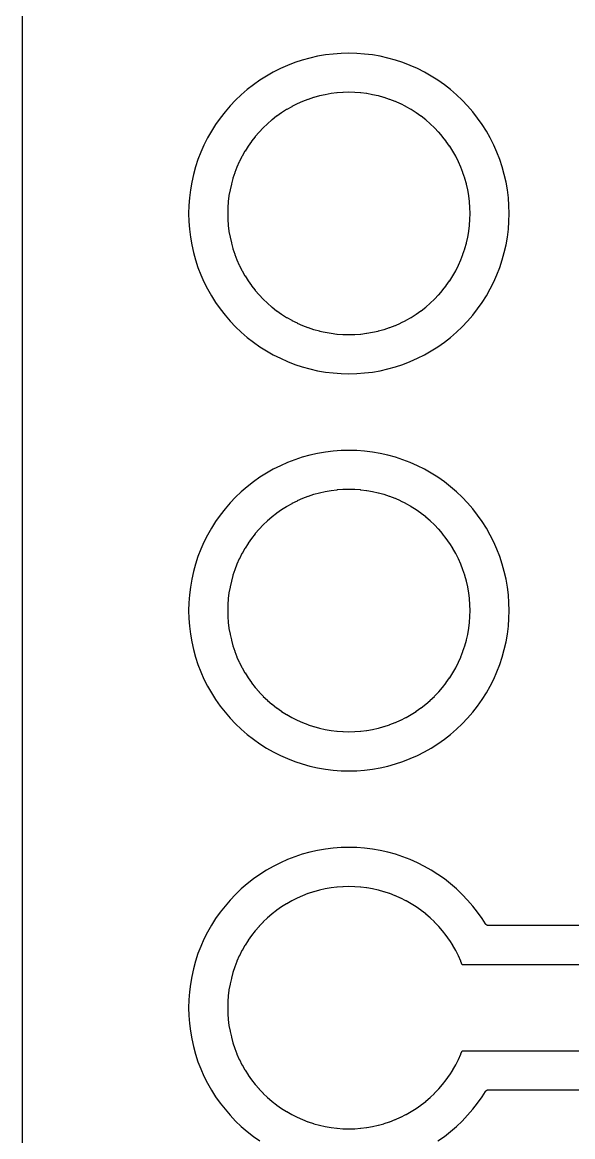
# Model space of a CAD drawing. Header units: millimetres. Extents: x -0.1 to 60, y -80 to 0.1.
# Drawn here: x -0.05 to 6.99, y -72.77 to -58.51 of the extents above; entities that cross this region are included whole.
import ezdxf

# ---------------------------------------------------------------- set-up
doc = ezdxf.new("R2010")
doc.units = ezdxf.units.MM

msp = doc.modelspace()

# ---------------------------------------------------------------- linework, layer by layer
for points in [[(-0.05, -40.505), (-0.05, -80)], [(6.177, -60.96), (6.175, -60.859), (6.168, -60.759), (6.155, -60.659), (6.138, -60.56), (6.116, -60.462), (6.089, -60.365), (6.058, -60.269), (6.021, -60.176), (5.981, -60.084), (5.935, -59.994), (5.886, -59.906), (5.832, -59.821), (5.774, -59.739), (5.712, -59.66), (5.646, -59.583), (5.577, -59.51), (5.504, -59.441), (5.428, -59.375), (5.349, -59.313), (5.266, -59.255), (5.181, -59.202), (5.094, -59.152), (5.004, -59.107), (4.912, -59.066), (4.818, -59.03), (4.723, -58.998), (4.626, -58.971), (4.527, -58.949), (4.428, -58.932), (4.328, -58.92), (4.228, -58.912), (4.127, -58.91), (4.027, -58.912), (3.927, -58.92), (3.827, -58.932), (3.728, -58.949), (3.629, -58.971), (3.532, -58.998), (3.437, -59.03), (3.343, -59.066), (3.251, -59.107), (3.161, -59.152), (3.074, -59.202), (2.989, -59.255), (2.906, -59.313), (2.827, -59.375), (2.751, -59.441), (2.678, -59.51), (2.609, -59.583), (2.543, -59.66), (2.481, -59.739), (2.423, -59.821), (2.369, -59.906), (2.32, -59.994), (2.274, -60.084), (2.234, -60.176), (2.197, -60.269), (2.166, -60.365), (2.139, -60.462), (2.117, -60.56), (2.1, -60.659), (2.087, -60.759), (2.08, -60.859), (2.078, -60.96), (2.08, -61.061), (2.087, -61.161), (2.1, -61.261), (2.117, -61.36), (2.139, -61.458), (2.166, -61.555), (2.197, -61.651), (2.234, -61.744), (2.274, -61.836), (2.32, -61.926), (2.369, -62.014), (2.423, -62.099), (2.481, -62.181), (2.543, -62.26), (2.609, -62.337), (2.678, -62.41), (2.751, -62.479), (2.827, -62.545), (2.906, -62.607), (2.989, -62.665), (3.074, -62.718), (3.161, -62.768), (3.251, -62.813), (3.343, -62.854), (3.437, -62.89), (3.532, -62.922), (3.629, -62.949), (3.728, -62.971), (3.827, -62.988), (3.927, -63), (4.027, -63.008), (4.127, -63.01), (4.228, -63.008), (4.328, -63), (4.428, -62.988), (4.527, -62.971), (4.626, -62.949), (4.723, -62.922), (4.818, -62.89), (4.912, -62.854), (5.004, -62.813), (5.094, -62.768), (5.181, -62.718), (5.266, -62.665), (5.349, -62.607), (5.428, -62.545), (5.504, -62.479), (5.577, -62.41), (5.646, -62.337), (5.712, -62.26), (5.774, -62.181), (5.832, -62.099), (5.886, -62.014), (5.935, -61.926), (5.981, -61.836), (6.021, -61.744), (6.058, -61.651), (6.089, -61.555), (6.116, -61.458), (6.138, -61.36), (6.155, -61.261), (6.168, -61.161), (6.175, -61.061), (6.177, -60.96)], [(5.678, -60.96), (5.678, -60.96), (5.677, -60.959), (5.676, -60.885), (5.676, -60.883), (5.67, -60.809), (5.67, -60.807), (5.661, -60.734), (5.661, -60.731), (5.648, -60.659), (5.647, -60.656), (5.631, -60.585), (5.631, -60.582), (5.611, -60.511), (5.61, -60.509), (5.587, -60.439), (5.586, -60.437), (5.56, -60.368), (5.559, -60.366), (5.529, -60.298), (5.528, -60.296), (5.495, -60.23), (5.494, -60.228), (5.458, -60.164), (5.456, -60.162), (5.417, -60.1), (5.416, -60.098), (5.373, -60.038), (5.372, -60.036), (5.326, -59.978), (5.325, -59.976), (5.277, -59.92), (5.275, -59.918), (5.224, -59.865), (5.223, -59.863), (5.169, -59.812), (5.167, -59.811), (5.112, -59.763), (5.11, -59.761), (5.052, -59.716), (5.05, -59.714), (4.99, -59.672), (4.988, -59.671), (4.925, -59.631), (4.923, -59.63), (4.859, -59.594), (4.857, -59.592), (4.791, -59.559), (4.789, -59.558), (4.722, -59.528), (4.72, -59.528), (4.651, -59.501), (4.649, -59.5), (4.579, -59.477), (4.576, -59.476), (4.505, -59.457), (4.503, -59.456), (4.431, -59.44), (4.429, -59.44), (4.356, -59.427), (4.354, -59.427), (4.281, -59.418), (4.278, -59.417), (4.205, -59.412), (4.202, -59.412), (4.129, -59.41), (4.126, -59.41), (4.053, -59.412), (4.05, -59.412), (3.977, -59.417), (3.974, -59.418), (3.901, -59.427), (3.899, -59.427), (3.826, -59.44), (3.824, -59.44), (3.752, -59.456), (3.75, -59.457), (3.679, -59.476), (3.676, -59.477), (3.606, -59.5), (3.604, -59.501), (3.535, -59.528), (3.533, -59.528), (3.466, -59.558), (3.464, -59.559), (3.398, -59.592), (3.396, -59.594), (3.332, -59.63), (3.33, -59.631), (3.267, -59.671), (3.265, -59.672), (3.205, -59.714), (3.203, -59.716), (3.145, -59.761), (3.143, -59.763), (3.088, -59.811), (3.086, -59.812), (3.032, -59.863), (3.031, -59.865), (2.98, -59.918), (2.978, -59.92), (2.93, -59.976), (2.929, -59.978), (2.883, -60.036), (2.882, -60.038), (2.839, -60.098), (2.838, -60.1), (2.799, -60.162), (2.797, -60.164), (2.761, -60.228), (2.76, -60.23), (2.727, -60.296), (2.726, -60.298), (2.696, -60.366), (2.695, -60.368), (2.669, -60.437), (2.668, -60.439), (2.645, -60.509), (2.644, -60.511), (2.624, -60.582), (2.624, -60.585), (2.608, -60.656), (2.607, -60.659), (2.594, -60.731), (2.594, -60.734), (2.585, -60.807), (2.585, -60.809), (2.579, -60.883), (2.579, -60.885), (2.578, -60.959), (2.578, -60.961), (2.579, -61.035), (2.579, -61.037), (2.585, -61.111), (2.585, -61.113), (2.594, -61.186), (2.594, -61.189), (2.607, -61.261), (2.608, -61.264), (2.624, -61.335), (2.624, -61.338), (2.644, -61.409), (2.645, -61.411), (2.668, -61.481), (2.669, -61.483), (2.695, -61.552), (2.696, -61.554), (2.726, -61.622), (2.727, -61.624), (2.76, -61.69), (2.761, -61.692), (2.797, -61.756), (2.799, -61.758), (2.838, -61.82), (2.839, -61.822), (2.882, -61.882), (2.883, -61.884), (2.929, -61.942), (2.93, -61.944), (2.978, -62), (2.98, -62.002), (3.031, -62.055), (3.032, -62.057), (3.086, -62.108), (3.088, -62.109), (3.143, -62.157), (3.145, -62.159), (3.203, -62.204), (3.205, -62.206), (3.265, -62.248), (3.267, -62.249), (3.33, -62.289), (3.332, -62.29), (3.396, -62.326), (3.398, -62.328), (3.464, -62.361), (3.466, -62.362), (3.533, -62.392), (3.535, -62.392), (3.604, -62.419), (3.606, -62.42), (3.676, -62.443), (3.679, -62.444), (3.75, -62.463), (3.752, -62.464), (3.824, -62.48), (3.826, -62.48), (3.899, -62.493), (3.901, -62.493), (3.974, -62.502), (3.977, -62.503), (4.05, -62.508), (4.053, -62.508), (4.126, -62.51), (4.129, -62.51), (4.202, -62.508), (4.205, -62.508), (4.278, -62.503), (4.281, -62.502), (4.354, -62.493), (4.356, -62.493), (4.429, -62.48), (4.431, -62.48), (4.503, -62.464), (4.505, -62.463), (4.576, -62.444), (4.579, -62.443), (4.649, -62.42), (4.651, -62.419), (4.72, -62.392), (4.722, -62.392), (4.789, -62.362), (4.791, -62.361), (4.857, -62.328), (4.859, -62.326), (4.923, -62.29), (4.925, -62.289), (4.988, -62.249), (4.99, -62.248), (5.05, -62.206), (5.052, -62.204), (5.11, -62.159), (5.112, -62.157), (5.167, -62.109), (5.169, -62.108), (5.223, -62.057), (5.224, -62.055), (5.275, -62.002), (5.277, -62), (5.325, -61.944), (5.326, -61.942), (5.372, -61.884), (5.373, -61.882), (5.416, -61.822), (5.417, -61.82), (5.456, -61.758), (5.458, -61.756), (5.494, -61.692), (5.495, -61.69), (5.528, -61.624), (5.529, -61.622), (5.559, -61.554), (5.56, -61.552), (5.586, -61.483), (5.587, -61.481), (5.61, -61.411), (5.611, -61.409), (5.631, -61.338), (5.631, -61.335), (5.647, -61.264), (5.648, -61.261), (5.661, -61.189), (5.661, -61.186), (5.67, -61.113), (5.67, -61.111), (5.676, -61.037), (5.676, -61.035), (5.677, -60.961), (5.678, -60.96)], [(6.177, -66.04), (6.175, -65.939), (6.168, -65.839), (6.155, -65.739), (6.138, -65.64), (6.116, -65.542), (6.089, -65.445), (6.058, -65.349), (6.021, -65.256), (5.981, -65.164), (5.935, -65.074), (5.886, -64.986), (5.832, -64.901), (5.774, -64.819), (5.712, -64.74), (5.646, -64.663), (5.577, -64.59), (5.504, -64.521), (5.428, -64.455), (5.349, -64.393), (5.266, -64.335), (5.181, -64.282), (5.094, -64.232), (5.004, -64.187), (4.912, -64.146), (4.818, -64.11), (4.723, -64.078), (4.626, -64.051), (4.527, -64.029), (4.428, -64.012), (4.328, -64), (4.228, -63.992), (4.127, -63.99), (4.027, -63.992), (3.927, -64), (3.827, -64.012), (3.728, -64.029), (3.629, -64.051), (3.532, -64.078), (3.437, -64.11), (3.343, -64.146), (3.251, -64.187), (3.161, -64.232), (3.074, -64.282), (2.989, -64.335), (2.906, -64.393), (2.827, -64.455), (2.751, -64.521), (2.678, -64.59), (2.609, -64.663), (2.543, -64.74), (2.481, -64.819), (2.423, -64.901), (2.369, -64.986), (2.32, -65.074), (2.274, -65.164), (2.234, -65.256), (2.197, -65.349), (2.166, -65.445), (2.139, -65.542), (2.117, -65.64), (2.1, -65.739), (2.087, -65.839), (2.08, -65.939), (2.078, -66.04), (2.08, -66.141), (2.087, -66.241), (2.1, -66.341), (2.117, -66.44), (2.139, -66.538), (2.166, -66.635), (2.197, -66.731), (2.234, -66.824), (2.274, -66.916), (2.32, -67.006), (2.369, -67.094), (2.423, -67.179), (2.481, -67.261), (2.543, -67.34), (2.609, -67.417), (2.678, -67.49), (2.751, -67.559), (2.827, -67.625), (2.906, -67.687), (2.989, -67.745), (3.074, -67.798), (3.161, -67.848), (3.251, -67.893), (3.343, -67.934), (3.437, -67.97), (3.532, -68.002), (3.629, -68.029), (3.728, -68.051), (3.827, -68.068), (3.927, -68.08), (4.027, -68.088), (4.127, -68.09), (4.228, -68.088), (4.328, -68.08), (4.428, -68.068), (4.527, -68.051), (4.626, -68.029), (4.723, -68.002), (4.818, -67.97), (4.912, -67.934), (5.004, -67.893), (5.094, -67.848), (5.181, -67.798), (5.266, -67.745), (5.349, -67.687), (5.428, -67.625), (5.504, -67.559), (5.577, -67.49), (5.646, -67.417), (5.712, -67.34), (5.774, -67.261), (5.832, -67.179), (5.886, -67.094), (5.935, -67.006), (5.981, -66.916), (6.021, -66.824), (6.058, -66.731), (6.089, -66.635), (6.116, -66.538), (6.138, -66.44), (6.155, -66.341), (6.168, -66.241), (6.175, -66.141), (6.177, -66.04)], [(5.678, -66.04), (5.678, -66.04), (5.677, -66.039), (5.676, -65.965), (5.676, -65.963), (5.67, -65.889), (5.67, -65.887), (5.661, -65.814), (5.661, -65.811), (5.648, -65.739), (5.647, -65.736), (5.631, -65.665), (5.631, -65.662), (5.611, -65.591), (5.61, -65.589), (5.587, -65.519), (5.586, -65.517), (5.56, -65.448), (5.559, -65.446), (5.529, -65.378), (5.528, -65.376), (5.495, -65.31), (5.494, -65.308), (5.458, -65.244), (5.456, -65.242), (5.417, -65.18), (5.416, -65.178), (5.373, -65.118), (5.372, -65.116), (5.326, -65.058), (5.325, -65.056), (5.277, -65), (5.275, -64.998), (5.224, -64.945), (5.223, -64.943), (5.169, -64.892), (5.167, -64.891), (5.112, -64.843), (5.11, -64.841), (5.052, -64.796), (5.05, -64.794), (4.99, -64.752), (4.988, -64.751), (4.925, -64.711), (4.923, -64.71), (4.859, -64.674), (4.857, -64.672), (4.791, -64.639), (4.789, -64.638), (4.722, -64.608), (4.72, -64.608), (4.651, -64.581), (4.649, -64.58), (4.579, -64.557), (4.576, -64.556), (4.505, -64.537), (4.503, -64.536), (4.431, -64.52), (4.429, -64.52), (4.356, -64.507), (4.354, -64.507), (4.281, -64.498), (4.278, -64.497), (4.205, -64.492), (4.202, -64.492), (4.129, -64.49), (4.126, -64.49), (4.053, -64.492), (4.05, -64.492), (3.977, -64.497), (3.974, -64.498), (3.901, -64.507), (3.899, -64.507), (3.826, -64.52), (3.824, -64.52), (3.752, -64.536), (3.75, -64.537), (3.679, -64.556), (3.676, -64.557), (3.606, -64.58), (3.604, -64.581), (3.535, -64.608), (3.533, -64.608), (3.466, -64.638), (3.464, -64.639), (3.398, -64.672), (3.396, -64.674), (3.332, -64.71), (3.33, -64.711), (3.267, -64.751), (3.265, -64.752), (3.205, -64.794), (3.203, -64.796), (3.145, -64.841), (3.143, -64.843), (3.088, -64.891), (3.086, -64.892), (3.032, -64.943), (3.031, -64.945), (2.98, -64.998), (2.978, -65), (2.93, -65.056), (2.929, -65.058), (2.883, -65.116), (2.882, -65.118), (2.839, -65.178), (2.838, -65.18), (2.799, -65.242), (2.797, -65.244), (2.761, -65.308), (2.76, -65.31), (2.727, -65.376), (2.726, -65.378), (2.696, -65.446), (2.695, -65.448), (2.669, -65.517), (2.668, -65.519), (2.645, -65.589), (2.644, -65.591), (2.624, -65.662), (2.624, -65.665), (2.608, -65.736), (2.607, -65.739), (2.594, -65.811), (2.594, -65.814), (2.585, -65.887), (2.585, -65.889), (2.579, -65.963), (2.579, -65.965), (2.578, -66.039), (2.578, -66.041), (2.579, -66.115), (2.579, -66.117), (2.585, -66.191), (2.585, -66.193), (2.594, -66.266), (2.594, -66.269), (2.607, -66.341), (2.608, -66.344), (2.624, -66.415), (2.624, -66.418), (2.644, -66.489), (2.645, -66.491), (2.668, -66.561), (2.669, -66.563), (2.695, -66.632), (2.696, -66.634), (2.726, -66.702), (2.727, -66.704), (2.76, -66.77), (2.761, -66.772), (2.797, -66.836), (2.799, -66.838), (2.838, -66.9), (2.839, -66.902), (2.882, -66.962), (2.883, -66.964), (2.929, -67.022), (2.93, -67.024), (2.978, -67.08), (2.98, -67.082), (3.031, -67.135), (3.032, -67.137), (3.086, -67.188), (3.088, -67.189), (3.143, -67.237), (3.145, -67.239), (3.203, -67.284), (3.205, -67.286), (3.265, -67.328), (3.267, -67.329), (3.33, -67.369), (3.332, -67.37), (3.396, -67.406), (3.398, -67.408), (3.464, -67.441), (3.466, -67.442), (3.533, -67.472), (3.535, -67.472), (3.604, -67.499), (3.606, -67.5), (3.676, -67.523), (3.679, -67.524), (3.75, -67.543), (3.752, -67.544), (3.824, -67.56), (3.826, -67.56), (3.899, -67.573), (3.901, -67.573), (3.974, -67.582), (3.977, -67.583), (4.05, -67.588), (4.053, -67.588), (4.126, -67.59), (4.129, -67.59), (4.202, -67.588), (4.205, -67.588), (4.278, -67.583), (4.281, -67.582), (4.354, -67.573), (4.356, -67.573), (4.429, -67.56), (4.431, -67.56), (4.503, -67.544), (4.505, -67.543), (4.576, -67.524), (4.579, -67.523), (4.649, -67.5), (4.651, -67.499), (4.72, -67.472), (4.722, -67.472), (4.789, -67.442), (4.791, -67.441), (4.857, -67.408), (4.859, -67.406), (4.923, -67.37), (4.925, -67.369), (4.988, -67.329), (4.99, -67.328), (5.05, -67.286), (5.052, -67.284), (5.11, -67.239), (5.112, -67.237), (5.167, -67.189), (5.169, -67.188), (5.223, -67.137), (5.224, -67.135), (5.275, -67.082), (5.277, -67.08), (5.325, -67.024), (5.326, -67.022), (5.372, -66.964), (5.373, -66.962), (5.416, -66.902), (5.417, -66.9), (5.456, -66.838), (5.458, -66.836), (5.494, -66.772), (5.495, -66.77), (5.528, -66.704), (5.529, -66.702), (5.559, -66.634), (5.56, -66.632), (5.586, -66.563), (5.587, -66.561), (5.61, -66.491), (5.611, -66.489), (5.631, -66.418), (5.631, -66.415), (5.647, -66.344), (5.648, -66.341), (5.661, -66.269), (5.661, -66.266), (5.67, -66.193), (5.67, -66.191), (5.676, -66.117), (5.676, -66.115), (5.677, -66.041), (5.678, -66.04)], [(7.42, -70.069), (5.915, -70.069), (5.913, -70.069), (5.91, -70.069), (5.908, -70.069), (5.905, -70.068), (5.903, -70.068), (5.901, -70.067), (5.898, -70.066), (5.896, -70.065), (5.894, -70.064), (5.891, -70.063), (5.889, -70.062), (5.887, -70.061), (5.885, -70.059), (5.883, -70.058), (5.881, -70.056), (5.879, -70.054), (5.878, -70.052), (5.876, -70.05), (5.875, -70.048), (5.873, -70.046), (5.832, -69.981), (5.774, -69.899), (5.712, -69.82), (5.646, -69.743), (5.577, -69.67), (5.504, -69.601), (5.428, -69.535), (5.349, -69.473), (5.266, -69.415), (5.181, -69.362), (5.094, -69.312), (5.004, -69.267), (4.912, -69.226), (4.818, -69.19), (4.723, -69.158), (4.626, -69.131), (4.527, -69.109), (4.428, -69.092), (4.328, -69.08), (4.228, -69.072), (4.127, -69.07), (4.027, -69.072), (3.927, -69.08), (3.827, -69.092), (3.728, -69.109), (3.629, -69.131), (3.532, -69.158), (3.437, -69.19), (3.343, -69.226), (3.251, -69.267), (3.161, -69.312), (3.074, -69.362), (2.989, -69.415), (2.906, -69.473), (2.827, -69.535), (2.751, -69.601), (2.678, -69.67), (2.609, -69.743), (2.543, -69.82), (2.481, -69.899), (2.423, -69.981), (2.369, -70.066), (2.32, -70.154), (2.274, -70.244), (2.234, -70.336), (2.197, -70.429), (2.166, -70.525), (2.139, -70.622), (2.117, -70.72), (2.1, -70.819), (2.087, -70.919), (2.08, -71.019), (2.078, -71.12), (2.08, -71.221), (2.087, -71.321), (2.1, -71.421), (2.117, -71.52), (2.139, -71.618), (2.166, -71.715), (2.197, -71.811), (2.234, -71.904), (2.274, -71.996), (2.32, -72.086), (2.369, -72.174), (2.423, -72.259), (2.481, -72.341), (2.543, -72.42), (2.609, -72.497), (2.678, -72.57), (2.751, -72.639), (2.827, -72.705), (2.906, -72.767), (2.989, -72.825)], [(5.576, -70.57), (5.56, -70.528), (5.559, -70.526), (5.529, -70.458), (5.528, -70.456), (5.495, -70.39), (5.494, -70.388), (5.458, -70.324), (5.456, -70.322), (5.417, -70.26), (5.416, -70.258), (5.373, -70.198), (5.372, -70.196), (5.326, -70.138), (5.325, -70.136), (5.277, -70.08), (5.275, -70.078), (5.224, -70.025), (5.223, -70.023), (5.169, -69.972), (5.167, -69.971), (5.112, -69.923), (5.11, -69.921), (5.052, -69.876), (5.05, -69.874), (4.99, -69.832), (4.988, -69.831), (4.925, -69.791), (4.923, -69.79), (4.859, -69.754), (4.857, -69.752), (4.791, -69.719), (4.789, -69.718), (4.722, -69.688), (4.72, -69.688), (4.651, -69.661), (4.649, -69.66), (4.579, -69.637), (4.576, -69.636), (4.505, -69.617), (4.503, -69.616), (4.431, -69.6), (4.429, -69.6), (4.356, -69.587), (4.354, -69.587), (4.281, -69.578), (4.278, -69.577), (4.205, -69.572), (4.202, -69.572), (4.129, -69.57), (4.126, -69.57), (4.053, -69.572), (4.05, -69.572), (3.977, -69.577), (3.974, -69.578), (3.901, -69.587), (3.899, -69.587), (3.826, -69.6), (3.824, -69.6), (3.752, -69.616), (3.75, -69.617), (3.679, -69.636), (3.676, -69.637), (3.606, -69.66), (3.604, -69.661), (3.535, -69.688), (3.533, -69.688), (3.466, -69.718), (3.464, -69.719), (3.398, -69.752), (3.396, -69.754), (3.332, -69.79), (3.33, -69.791), (3.267, -69.831), (3.265, -69.832), (3.205, -69.874), (3.203, -69.876), (3.145, -69.921), (3.143, -69.923), (3.088, -69.971), (3.086, -69.972), (3.032, -70.023), (3.031, -70.025), (2.98, -70.078), (2.978, -70.08), (2.93, -70.136), (2.929, -70.138), (2.883, -70.196), (2.882, -70.198), (2.839, -70.258), (2.838, -70.26), (2.799, -70.322), (2.797, -70.324), (2.761, -70.388), (2.76, -70.39), (2.727, -70.456), (2.726, -70.458), (2.696, -70.526), (2.695, -70.528), (2.669, -70.597), (2.668, -70.599), (2.645, -70.669), (2.644, -70.671), (2.624, -70.742), (2.624, -70.745), (2.608, -70.816), (2.607, -70.819), (2.594, -70.891), (2.594, -70.894), (2.585, -70.967), (2.585, -70.969), (2.579, -71.043), (2.579, -71.045), (2.578, -71.119), (2.578, -71.121), (2.579, -71.195), (2.579, -71.197), (2.585, -71.271), (2.585, -71.273), (2.594, -71.346), (2.594, -71.349), (2.607, -71.421), (2.608, -71.424), (2.624, -71.495), (2.624, -71.498), (2.644, -71.569), (2.645, -71.571), (2.668, -71.641), (2.669, -71.643), (2.695, -71.712), (2.696, -71.714), (2.726, -71.782), (2.727, -71.784), (2.76, -71.85), (2.761, -71.852), (2.797, -71.916), (2.799, -71.918), (2.838, -71.98), (2.839, -71.982), (2.882, -72.042), (2.883, -72.044), (2.929, -72.102), (2.93, -72.104), (2.978, -72.16), (2.98, -72.162), (3.031, -72.215), (3.032, -72.217), (3.086, -72.268), (3.088, -72.269), (3.143, -72.317), (3.145, -72.319), (3.203, -72.364), (3.205, -72.366), (3.265, -72.408), (3.267, -72.409), (3.33, -72.449), (3.332, -72.45), (3.396, -72.486), (3.398, -72.488), (3.464, -72.521), (3.466, -72.522), (3.533, -72.552), (3.535, -72.552), (3.604, -72.579), (3.606, -72.58), (3.676, -72.603), (3.679, -72.604), (3.75, -72.623), (3.752, -72.624), (3.824, -72.64), (3.826, -72.64), (3.899, -72.653), (3.901, -72.653), (3.974, -72.662), (3.977, -72.663), (4.05, -72.668), (4.053, -72.668), (4.126, -72.67), (4.129, -72.67), (4.202, -72.668), (4.205, -72.668), (4.278, -72.663), (4.281, -72.662), (4.354, -72.653), (4.356, -72.653), (4.429, -72.64), (4.431, -72.64), (4.503, -72.624), (4.505, -72.623), (4.576, -72.604), (4.579, -72.603), (4.649, -72.58), (4.651, -72.579), (4.72, -72.552), (4.722, -72.552), (4.789, -72.522), (4.791, -72.521), (4.857, -72.488), (4.859, -72.486), (4.923, -72.45), (4.925, -72.449), (4.988, -72.409), (4.99, -72.408), (5.05, -72.366), (5.052, -72.364), (5.11, -72.319), (5.112, -72.317), (5.167, -72.269), (5.169, -72.268), (5.223, -72.217), (5.224, -72.215), (5.275, -72.162), (5.277, -72.16), (5.325, -72.104), (5.326, -72.102), (5.372, -72.044), (5.373, -72.042), (5.416, -71.982), (5.417, -71.98), (5.456, -71.918), (5.458, -71.916), (5.494, -71.852), (5.495, -71.85), (5.528, -71.784), (5.529, -71.782), (5.559, -71.714), (5.56, -71.712), (5.576, -71.67), (7.759, -71.67)], [(7.759, -70.57), (5.576, -70.57)], [(5.266, -72.825), (5.349, -72.767), (5.428, -72.705), (5.504, -72.639), (5.577, -72.57), (5.646, -72.497), (5.712, -72.42), (5.774, -72.341), (5.832, -72.259), (5.873, -72.194), (5.875, -72.192), (5.876, -72.19), (5.878, -72.188), (5.879, -72.186), (5.881, -72.184), (5.883, -72.182), (5.885, -72.181), (5.887, -72.179), (5.889, -72.178), (5.891, -72.177), (5.894, -72.176), (5.896, -72.175), (5.898, -72.174), (5.901, -72.173), (5.903, -72.172), (5.905, -72.172), (5.908, -72.171), (5.91, -72.171), (5.913, -72.171), (5.915, -72.171), (7.42, -72.171)]]:
    msp.add_lwpolyline(points)

doc.saveas('drawing.dxf')
